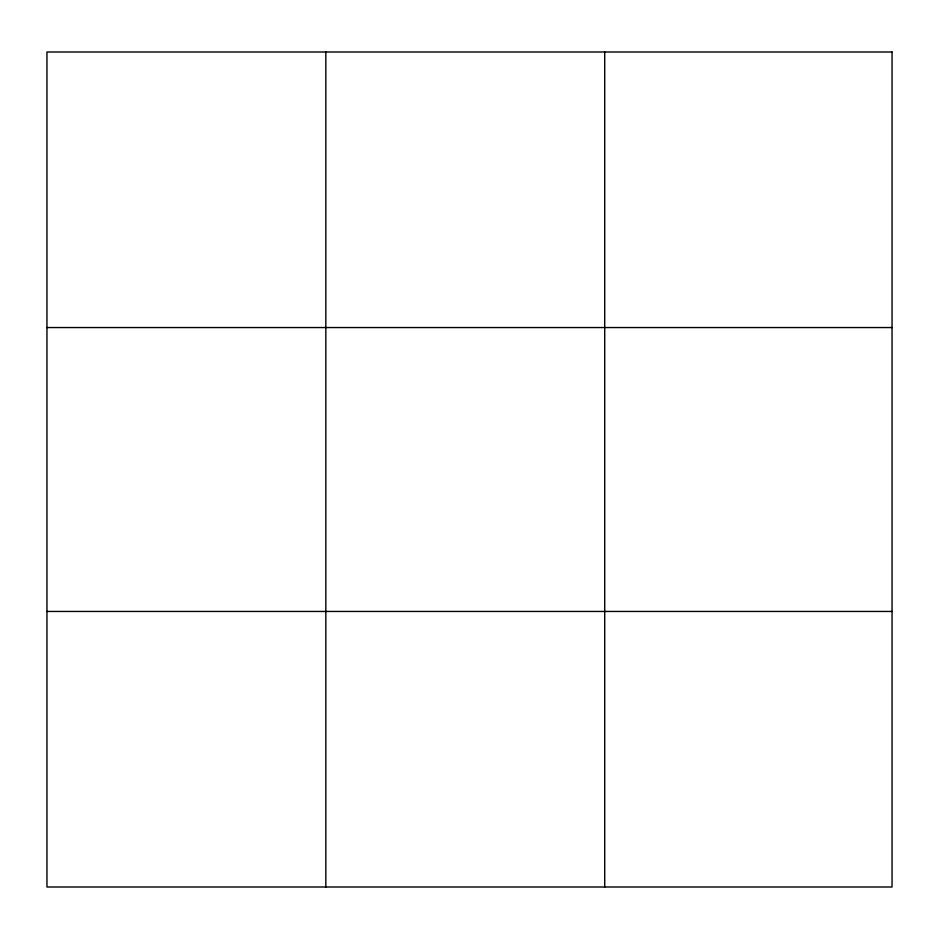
<?xml version="1.0" encoding="UTF-8"?>
<svg xmlns="http://www.w3.org/2000/svg" width="939" height="939" viewBox="0 0 939 939"><rect width="100%" height="100%" fill="white"/><g stroke="black" fill="none" stroke-linecap="round" stroke-linejoin="round"><path stroke-width="1.41" d="M325.833 887.003L325.833 51.997M604.716 887.003L604.716 51.997M46.95 327.547L892.05 327.547M46.95 611.453L892.05 611.453M892.05 51.997L892.05 887.003L46.95 887.003L46.95 51.997L892.05 51.997"/></g></svg>
